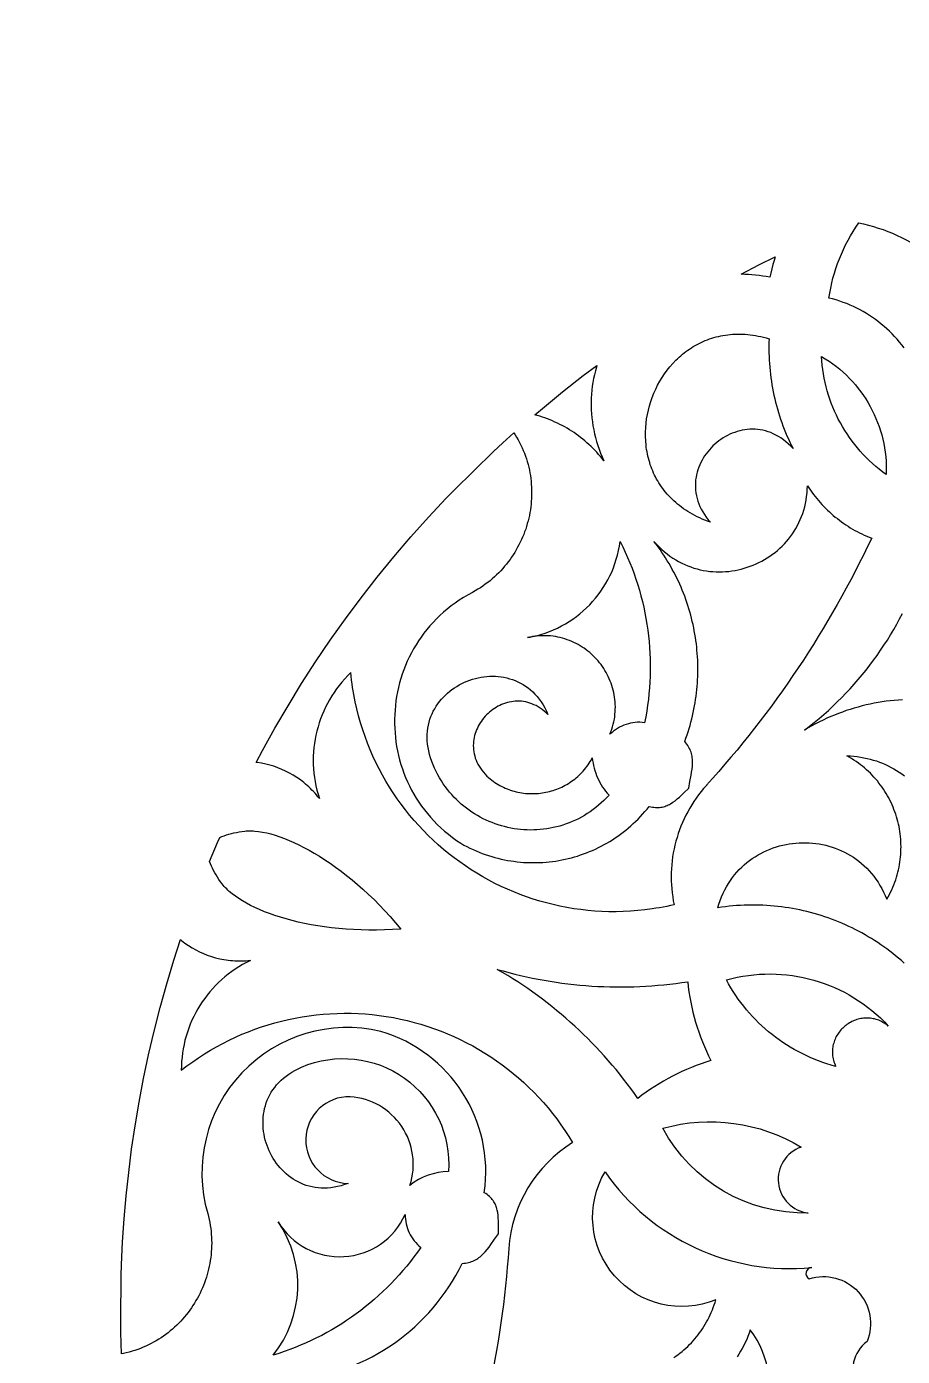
# Model space of a CAD drawing. Extents: x -1903 to -234, y -575 to 545.
# Drawn here: x -1504.9 to -1393.1, y -20.7 to 149.1 of the extents above; entities that cross this region are included whole.
import ezdxf

# ---------------------------------------------------------------- set-up
doc = ezdxf.new("R2010")
doc.units = 0
doc.layers.add('LAYER_1', color=18, linetype='CONTINUOUS')

msp = doc.modelspace()

# ---------------------------------------------------------------- linework, layer by layer
at = {"layer": 'LAYER_1'}
for points in [[(-1342.91, 545.22, 0.414214), (-1902.91, -14.78, 0.414214), (-1342.91, -574.78, 0.414214), (-782.91, -14.78, 0.414214)], [(-1444.09, 28.51), (-1443.34, 28.31), (-1442.6, 28.12), (-1441.85, 27.94), (-1441.11, 27.77), (-1440.35, 27.61), (-1439.6, 27.46), (-1438.85, 27.32), (-1438.09, 27.19), (-1437.33, 27.07), (-1436.58, 26.97), (-1435.82, 26.87), (-1435.05, 26.78), (-1434.29, 26.71), (-1433.53, 26.64), (-1432.76, 26.59), (-1432, 26.55), (-1431.23, 26.51), (-1430.47, 26.49), (-1429.7, 26.48), (-1428.94, 26.47), (-1428.17, 26.48), (-1427.4, 26.5), (-1426.64, 26.53), (-1425.87, 26.57), (-1425.1, 26.62), (-1424.34, 26.68), (-1423.57, 26.75), (-1422.81, 26.83), (-1422.05, 26.92), (-1421.28, 27.03), (-1420.52, 27.14), (-1420.45, 26.48), (-1420.36, 25.83), (-1420.25, 25.18), (-1420.13, 24.53), (-1420, 23.88), (-1419.85, 23.24), (-1419.68, 22.61), (-1419.51, 21.97), (-1419.31, 21.34), (-1419.11, 20.72), (-1418.88, 20.1), (-1418.65, 19.48), (-1418.4, 18.87), (-1418.13, 18.27), (-1417.85, 17.67), (-1417.56, 17.08), (-1418.19, 16.88), (-1418.82, 16.67), (-1419.44, 16.44), (-1420.05, 16.2), (-1420.66, 15.94), (-1421.26, 15.67), (-1421.86, 15.39), (-1422.45, 15.09), (-1423.03, 14.78), (-1423.61, 14.46), (-1424.17, 14.12), (-1424.73, 13.77), (-1425.28, 13.41), (-1425.83, 13.03), (-1426.36, 12.64), (-1426.89, 12.24, 0.11065), (-1444.83, 28.72)], [(-1469.82, 16.23, -0.562024), (-1451.06, 2.9, 0.166667), (-1455.98, 1.14, 0.487168), (-1463.61, 12.46, 1), (-1463.89, 1.39), (-1464.34, 1.23), (-1464.78, 1.09), (-1465.22, 0.98), (-1465.65, 0.9), (-1466.08, 0.84), (-1466.5, 0.8), (-1466.91, 0.79), (-1467.32, 0.8), (-1467.71, 0.83), (-1468.1, 0.88), (-1468.48, 0.95), (-1468.86, 1.04), (-1469.22, 1.14), (-1469.57, 1.27), (-1469.92, 1.41), (-1470.25, 1.57), (-1470.58, 1.75), (-1470.9, 1.94), (-1471.2, 2.15), (-1471.5, 2.37), (-1471.78, 2.6), (-1472.05, 2.85), (-1472.31, 3.11), (-1472.56, 3.38), (-1472.8, 3.66), (-1473.02, 3.95), (-1473.24, 4.25), (-1473.43, 4.57), (-1473.62, 4.88), (-1473.79, 5.21), (-1473.95, 5.54), (-1474.1, 5.88), (-1474.23, 6.23), (-1474.35, 6.58), (-1474.45, 6.93), (-1474.54, 7.29), (-1474.61, 7.66), (-1474.67, 8.02), (-1474.71, 8.39), (-1474.73, 8.75), (-1474.74, 9.12), (-1474.73, 9.49), (-1474.71, 9.86), (-1474.67, 10.22), (-1474.61, 10.58), (-1474.53, 10.95), (-1474.43, 11.3), (-1474.32, 11.66), (-1474.19, 12), (-1474.04, 12.35), (-1473.87, 12.68), (-1473.68, 13.02), (-1473.47, 13.34), (-1473.25, 13.65), (-1473, 13.96), (-1472.73, 14.26), (-1472.44, 14.55), (-1472.13, 14.82), (-1471.8, 15.09), (-1471.45, 15.34), (-1471.08, 15.58), (-1470.68, 15.81), (-1470.26, 16.03)], [(-1423.69, 8.43, -0.207503), (-1406.06, 6.02, 0.794747), (-1405.13, -2.4, -0.281952)], [(-1456.58, -2.87), (-1456.56, -3.18), (-1456.52, -3.48), (-1456.46, -3.78), (-1456.39, -4.07), (-1456.3, -4.36), (-1456.19, -4.64), (-1456.07, -4.92), (-1455.94, -5.19), (-1455.79, -5.45), (-1455.62, -5.7), (-1455.44, -5.94), (-1455.25, -6.17), (-1455.04, -6.39), (-1454.83, -6.59), (-1454.6, -6.79), (-1455.03, -7.4), (-1455.47, -8), (-1455.93, -8.59), (-1456.4, -9.17), (-1456.88, -9.74), (-1457.37, -10.3), (-1457.87, -10.85), (-1458.38, -11.39), (-1458.91, -11.91), (-1459.44, -12.43), (-1459.99, -12.93), (-1460.54, -13.42), (-1461.1, -13.9), (-1461.68, -14.37), (-1462.26, -14.82), (-1462.86, -15.27), (-1463.46, -15.7), (-1464.07, -16.11), (-1464.69, -16.52), (-1465.32, -16.91), (-1465.95, -17.29), (-1466.6, -17.65), (-1467.25, -18.01), (-1467.91, -18.34), (-1468.58, -18.67), (-1469.25, -18.98), (-1469.94, -19.28), (-1470.63, -19.56), (-1471.32, -19.83), (-1472.02, -20.08), (-1472.73, -20.32), (-1473.45, -20.55, 0.329739), (-1472.79, -3.52, 0.606751), (-1456.59, -2.57)]]:
    msp.add_lwpolyline(points, format="xyb", close=True, dxfattribs=at)
for points in [[(-1392.9, 108.08), (-1393.19, 108.45), (-1393.49, 108.81), (-1393.79, 109.17), (-1394.11, 109.51), (-1394.43, 109.85), (-1394.76, 110.18), (-1395.1, 110.5), (-1395.45, 110.81), (-1395.81, 111.1), (-1396.18, 111.39), (-1396.55, 111.67), (-1396.93, 111.94), (-1397.32, 112.2), (-1397.72, 112.45), (-1398.12, 112.69), (-1398.53, 112.91), (-1398.95, 113.13), (-1399.37, 113.33), (-1399.8, 113.53), (-1400.23, 113.71), (-1400.67, 113.88), (-1401.12, 114.03), (-1401.57, 114.18), (-1402.03, 114.31), (-1402.49, 114.43), (-1402.39, 115.07), (-1402.27, 115.71), (-1402.13, 116.35), (-1401.98, 116.98), (-1401.8, 117.6), (-1401.6, 118.22), (-1401.39, 118.84), (-1401.16, 119.45), (-1400.91, 120.05), (-1400.64, 120.64), (-1400.36, 121.23), (-1400.06, 121.81), (-1399.74, 122.38), (-1399.41, 122.94), (-1399.06, 123.48), (-1398.7, 124.02, -0.118726), (-1389.42, 119.74, 0.224974)], [(-1470.47, -23.67, 0.260478), (-1449.33, -8.83), (-1449.11, -8.81), (-1448.9, -8.79), (-1448.69, -8.75), (-1448.49, -8.7), (-1448.3, -8.65), (-1448.12, -8.59), (-1447.95, -8.52), (-1447.78, -8.45), (-1447.62, -8.36), (-1447.46, -8.27), (-1447.31, -8.18), (-1447.17, -8.08), (-1447.03, -7.97), (-1446.89, -7.85), (-1446.63, -7.61), (-1446.37, -7.34), (-1446.13, -7.05), (-1445.89, -6.75), (-1445.65, -6.43), (-1445.17, -5.75), (-1444.66, -5.04), (-1444.66, -4.2), (-1444.67, -3.8), (-1444.68, -3.41), (-1444.7, -3.04), (-1444.73, -2.69), (-1444.77, -2.34), (-1444.84, -2.01), (-1444.88, -1.85), (-1444.93, -1.69), (-1444.98, -1.54), (-1445.04, -1.39), (-1445.11, -1.24), (-1445.19, -1.09), (-1445.27, -0.95), (-1445.37, -0.81), (-1445.47, -0.68), (-1445.58, -0.54), (-1445.71, -0.41), (-1445.84, -0.28), (-1445.98, -0.16), (-1446.14, -0.04), (-1446.31, 0.08), (-1446.49, 0.2, 0.373134), (-1459.71, 20.79, 0.574165), (-1481.8, -2.47), (-1481.7, -2.84), (-1481.61, -3.22), (-1481.54, -3.6), (-1481.47, -3.98), (-1481.42, -4.36), (-1481.37, -4.73), (-1481.34, -5.11), (-1481.31, -5.49), (-1481.3, -5.86), (-1481.29, -6.24), (-1481.3, -6.61), (-1481.31, -6.98), (-1481.34, -7.35), (-1481.37, -7.72), (-1481.41, -8.09), (-1481.47, -8.45), (-1481.53, -8.82), (-1481.6, -9.18), (-1481.68, -9.54), (-1481.77, -9.89), (-1481.86, -10.24), (-1481.97, -10.59), (-1482.08, -10.94), (-1482.21, -11.29), (-1482.34, -11.63), (-1482.48, -11.96), (-1482.63, -12.29), (-1482.78, -12.62), (-1482.94, -12.95), (-1483.12, -13.27), (-1483.3, -13.58), (-1483.48, -13.9), (-1483.68, -14.2), (-1483.88, -14.5), (-1484.09, -14.8), (-1484.31, -15.09), (-1484.53, -15.38), (-1484.76, -15.66), (-1485, -15.93), (-1485.25, -16.2), (-1485.5, -16.46), (-1485.76, -16.71), (-1486.02, -16.96), (-1486.3, -17.21), (-1486.58, -17.44), (-1486.86, -17.67), (-1487.15, -17.89), (-1487.45, -18.1), (-1487.75, -18.31), (-1488.06, -18.51), (-1488.38, -18.7), (-1488.7, -18.88), (-1489.02, -19.06), (-1489.35, -19.23), (-1489.69, -19.38), (-1490.03, -19.53), (-1490.38, -19.67), (-1490.74, -19.8), (-1491.09, -19.93), (-1491.46, -20.04), (-1491.82, -20.14), (-1492.2, -20.24), (-1492.57, -20.32), (-1492.82, -20.37), (-1492.9, -17.66), (-1492.91, -16.15), (-1492.85, -10.34), (-1492.81, -9.01), (-1492.67, -6.09), (-1492.47, -3.15), (-1492.21, -0.2), (-1491.89, 2.77), (-1491.51, 5.76), (-1491.07, 8.75), (-1490.56, 11.76), (-1489.98, 14.77), (-1489.35, 17.79), (-1488.64, 20.82), (-1487.87, 23.84), (-1487.03, 26.87), (-1486.12, 29.89), (-1485.27, 32.51), (-1485.14, 32.4), (-1484.71, 32.07), (-1484.26, 31.76), (-1483.8, 31.48), (-1483.33, 31.21), (-1482.85, 30.96), (-1482.35, 30.74), (-1481.85, 30.54), (-1481.33, 30.36), (-1480.8, 30.2), (-1480.27, 30.07), (-1479.73, 29.96), (-1479.45, 29.92), (-1479.18, 29.88), (-1478.9, 29.85), (-1478.62, 29.83), (-1478.34, 29.81), (-1478.06, 29.79), (-1477.78, 29.79), (-1477.5, 29.79), (-1477.21, 29.8), (-1476.93, 29.81), (-1476.64, 29.83), (-1476.35, 29.86), (-1476.85, 29.61), (-1477.34, 29.34), (-1477.82, 29.06), (-1478.28, 28.76), (-1478.73, 28.45), (-1479.17, 28.12), (-1479.6, 27.78), (-1480.01, 27.42), (-1480.41, 27.05), (-1480.79, 26.67), (-1481.16, 26.27), (-1481.52, 25.86), (-1481.86, 25.44), (-1482.18, 25.01), (-1482.49, 24.57), (-1482.79, 24.12), (-1483.07, 23.66), (-1483.33, 23.19), (-1483.58, 22.71), (-1483.81, 22.22), (-1484.02, 21.72), (-1484.21, 21.22), (-1484.39, 20.7), (-1484.55, 20.18), (-1484.7, 19.66), (-1484.82, 19.13), (-1484.93, 18.59), (-1485.01, 18.04), (-1485.08, 17.5), (-1485.13, 16.95), (-1485.16, 16.39), (-1485.17, 15.83, -0.453995), (-1435.22, 6.6, 0.240725), (-1443.36, -6.92), (-1443.37, -6.94, -0.074077), (-1451.54, -43.99)], [(-1422.29, -20.84), (-1422.03, -20.66), (-1421.76, -20.47), (-1421.51, -20.27), (-1421.25, -20.07), (-1421, -19.86), (-1420.76, -19.64), (-1420.52, -19.42), (-1420.29, -19.19), (-1420.06, -18.96), (-1419.84, -18.72), (-1419.62, -18.47), (-1419.41, -18.22), (-1419.21, -17.96), (-1419.01, -17.7), (-1418.82, -17.43), (-1418.63, -17.16), (-1418.45, -16.88), (-1418.28, -16.59), (-1418.11, -16.3), (-1417.95, -16.01), (-1417.8, -15.71), (-1417.65, -15.4), (-1417.51, -15.09), (-1417.38, -14.77), (-1417.26, -14.45), (-1417.14, -14.13), (-1417.04, -13.8), (-1416.94, -13.46, -0.719328), (-1431.08, 2.85, 0.270929), (-1404.7, -9.36, 0.777705), (-1405.03, -10.78, -0.636132), (-1397.63, -18.81, 0.862472), (-1393.45, -26.67, -0.153049)], [(-1420.71, -36.51, 0.578149), (-1412.53, -17.3), (-1412.67, -17.72), (-1412.83, -18.14), (-1412.99, -18.54), (-1413.17, -18.93), (-1413.36, -19.32), (-1413.56, -19.69), (-1413.78, -20.05), (-1414, -20.41), (-1414.23, -20.75)]]:
    msp.add_lwpolyline(points, format="xyb", dxfattribs=at)
for points in [[(-1409.5, 119.23), (-1409.65, 118.69), (-1409.78, 118.16), (-1409.91, 117.62), (-1410.03, 117.08), (-1410.49, 117.16), (-1410.94, 117.23), (-1411.4, 117.29), (-1411.86, 117.34), (-1412.32, 117.38), (-1412.78, 117.42), (-1413.24, 117.44), (-1413.7, 117.46), (-1413.71, 117.46), (-1411.45, 118.65), (-1409.37, 119.69)], [(-1413.53, 109.82), (-1413.2, 109.8), (-1412.87, 109.78), (-1412.54, 109.74), (-1412.21, 109.7), (-1411.87, 109.64), (-1411.53, 109.58), (-1411.19, 109.51), (-1410.84, 109.43), (-1410.49, 109.34), (-1410.14, 109.24), (-1410.15, 108.78), (-1410.16, 108.33), (-1410.16, 107.87), (-1410.15, 107.42), (-1410.14, 106.96), (-1410.12, 106.51), (-1410.09, 106.06), (-1410.06, 105.6), (-1410.01, 105.15), (-1409.96, 104.7), (-1409.91, 104.25), (-1409.84, 103.8), (-1409.77, 103.36), (-1409.69, 102.91), (-1409.61, 102.47), (-1409.51, 102.02), (-1409.41, 101.58), (-1409.31, 101.14), (-1409.19, 100.7), (-1409.07, 100.27), (-1408.94, 99.83), (-1408.81, 99.4), (-1408.67, 98.97), (-1408.52, 98.54), (-1408.36, 98.12), (-1408.2, 97.69), (-1408.03, 97.27), (-1407.86, 96.85), (-1407.67, 96.44), (-1407.48, 96.02), (-1407.29, 95.61), (-1407.08, 95.2), (-1407.38, 95.52), (-1407.68, 95.81), (-1407.99, 96.08), (-1408.3, 96.33), (-1408.62, 96.56), (-1408.94, 96.76), (-1409.27, 96.94), (-1409.6, 97.1), (-1409.92, 97.24), (-1410.26, 97.36), (-1410.59, 97.46), (-1410.92, 97.54), (-1411.26, 97.61), (-1411.59, 97.65), (-1411.93, 97.68), (-1412.26, 97.68), (-1412.59, 97.67), (-1412.92, 97.65), (-1413.25, 97.61), (-1413.57, 97.55), (-1413.89, 97.48), (-1414.21, 97.39), (-1414.52, 97.28), (-1414.83, 97.17), (-1415.13, 97.03), (-1415.43, 96.89), (-1415.72, 96.73), (-1416, 96.56), (-1416.28, 96.38), (-1416.55, 96.19), (-1416.81, 95.98), (-1417.06, 95.77), (-1417.3, 95.54), (-1417.53, 95.31), (-1417.76, 95.06), (-1417.97, 94.81), (-1418.17, 94.55), (-1418.36, 94.28), (-1418.54, 94), (-1418.7, 93.71), (-1418.85, 93.42), (-1418.99, 93.12), (-1419.11, 92.82), (-1419.22, 92.51), (-1419.32, 92.19), (-1419.4, 91.87), (-1419.46, 91.55), (-1419.51, 91.22), (-1419.54, 90.89), (-1419.55, 90.55), (-1419.54, 90.22), (-1419.52, 89.88), (-1419.48, 89.54), (-1419.42, 89.19), (-1419.33, 88.85), (-1419.23, 88.51), (-1419.11, 88.16), (-1418.96, 87.82), (-1418.8, 87.48), (-1418.61, 87.14), (-1418.4, 86.8), (-1418.17, 86.46), (-1417.91, 86.13), (-1417.63, 85.8), (-1417.98, 85.93), (-1418.32, 86.06), (-1418.66, 86.2), (-1418.99, 86.35), (-1419.3, 86.5), (-1419.62, 86.66), (-1419.92, 86.83), (-1420.21, 86.99), (-1420.5, 87.17), (-1420.78, 87.35), (-1421.05, 87.53), (-1421.31, 87.72), (-1421.57, 87.92), (-1421.82, 88.12), (-1422.06, 88.32), (-1422.29, 88.53), (-1422.51, 88.74), (-1422.73, 88.96), (-1422.94, 89.18), (-1423.14, 89.4), (-1423.34, 89.63), (-1423.52, 89.86), (-1423.7, 90.1), (-1423.87, 90.34), (-1424.04, 90.58), (-1424.2, 90.83), (-1424.35, 91.07), (-1424.49, 91.32), (-1424.63, 91.58), (-1424.76, 91.83), (-1424.88, 92.09), (-1424.99, 92.36), (-1425.1, 92.62), (-1425.2, 92.88), (-1425.3, 93.15), (-1425.38, 93.42), (-1425.46, 93.69), (-1425.54, 93.97), (-1425.61, 94.24), (-1425.67, 94.52), (-1425.72, 94.79), (-1425.77, 95.07), (-1425.81, 95.35), (-1425.84, 95.63), (-1425.89, 96.19), (-1425.92, 96.76), (-1425.92, 97.32), (-1425.89, 97.89), (-1425.84, 98.45), (-1425.77, 99.01), (-1425.67, 99.57), (-1425.55, 100.13), (-1425.41, 100.67), (-1425.24, 101.22), (-1425.05, 101.75), (-1424.84, 102.28), (-1424.61, 102.8), (-1424.36, 103.31), (-1424.09, 103.8), (-1423.79, 104.29), (-1423.48, 104.76), (-1423.15, 105.21), (-1422.79, 105.66), (-1422.42, 106.08), (-1422.03, 106.49), (-1421.83, 106.68), (-1421.62, 106.88), (-1421.41, 107.06), (-1421.19, 107.25), (-1420.97, 107.42), (-1420.75, 107.6), (-1420.52, 107.76), (-1420.29, 107.92), (-1420.05, 108.08), (-1419.81, 108.23), (-1419.56, 108.37), (-1419.31, 108.51), (-1419.06, 108.64), (-1418.8, 108.77), (-1418.54, 108.89), (-1418.28, 109), (-1418.01, 109.11), (-1417.73, 109.21), (-1417.46, 109.3), (-1417.18, 109.38), (-1416.89, 109.46), (-1416.6, 109.53), (-1416.31, 109.6), (-1416.02, 109.65), (-1415.72, 109.7), (-1415.41, 109.74), (-1415.11, 109.78), (-1414.8, 109.8), (-1414.49, 109.82), (-1414.17, 109.83), (-1413.85, 109.83)], [(-1402.96, 106.68), (-1402.48, 106.37), (-1402.01, 106.04), (-1401.55, 105.69), (-1401.11, 105.33), (-1400.69, 104.96), (-1400.27, 104.57), (-1399.87, 104.17), (-1399.49, 103.76), (-1399.12, 103.34), (-1398.77, 102.9), (-1398.43, 102.46), (-1398.1, 102), (-1397.79, 101.54), (-1397.5, 101.06), (-1397.22, 100.57), (-1396.96, 100.08), (-1396.72, 99.58), (-1396.49, 99.06), (-1396.28, 98.55), (-1396.09, 98.02), (-1395.92, 97.49), (-1395.76, 96.95), (-1395.62, 96.4), (-1395.5, 95.85), (-1395.4, 95.3), (-1395.31, 94.74), (-1395.25, 94.17), (-1395.2, 93.6), (-1395.17, 93.03), (-1395.17, 92.45), (-1395.18, 91.88), (-1395.63, 92.21), (-1396.08, 92.56), (-1396.51, 92.92), (-1396.93, 93.29), (-1397.34, 93.67), (-1397.74, 94.06), (-1398.13, 94.46), (-1398.5, 94.87), (-1398.86, 95.29), (-1399.21, 95.72), (-1399.55, 96.16), (-1399.87, 96.61), (-1400.18, 97.07), (-1400.48, 97.53), (-1400.77, 98.01), (-1401.04, 98.49), (-1401.3, 98.98), (-1401.54, 99.47), (-1401.77, 99.97), (-1401.99, 100.48), (-1402.19, 101), (-1402.38, 101.52), (-1402.56, 102.04), (-1402.72, 102.57), (-1402.86, 103.11), (-1402.99, 103.65), (-1403.11, 104.2), (-1403.21, 104.75), (-1403.29, 105.3), (-1403.36, 105.86), (-1403.41, 106.42), (-1403.45, 106.98)], [(-1432.17, 105.6), (-1432.31, 105.12), (-1432.43, 104.64), (-1432.53, 104.15), (-1432.62, 103.66), (-1432.7, 103.16), (-1432.76, 102.66), (-1432.8, 102.16), (-1432.83, 101.66), (-1432.85, 101.16), (-1432.85, 100.65), (-1432.83, 100.15), (-1432.8, 99.64), (-1432.76, 99.13), (-1432.69, 98.63), (-1432.62, 98.12), (-1432.52, 97.62), (-1432.42, 97.11), (-1432.29, 96.61), (-1432.15, 96.11), (-1432, 95.61), (-1431.83, 95.12), (-1431.64, 94.63), (-1431.44, 94.14), (-1431.22, 93.66), (-1431.44, 93.93), (-1431.67, 94.21), (-1431.9, 94.47), (-1432.13, 94.74), (-1432.37, 94.99), (-1432.62, 95.24), (-1432.87, 95.49), (-1433.13, 95.73), (-1433.39, 95.96), (-1433.65, 96.19), (-1433.92, 96.41), (-1434.19, 96.63), (-1434.47, 96.84), (-1434.75, 97.05), (-1435.04, 97.24), (-1435.33, 97.44), (-1435.63, 97.62), (-1435.92, 97.8), (-1436.23, 97.97), (-1436.53, 98.14), (-1436.84, 98.3), (-1437.15, 98.45), (-1437.47, 98.6), (-1437.78, 98.74), (-1438.1, 98.87), (-1438.43, 99), (-1438.76, 99.12), (-1439.08, 99.23), (-1439.42, 99.34), (-1439.75, 99.44), (-1440.05, 99.52), (-1439.08, 100.34), (-1436.49, 102.46), (-1433.85, 104.52), (-1432.11, 105.82)], [(-1442.56, 96.98), (-1442.36, 96.65), (-1442.17, 96.32), (-1441.99, 95.98), (-1441.82, 95.64), (-1441.66, 95.3), (-1441.51, 94.95), (-1441.37, 94.61), (-1441.24, 94.26), (-1441.12, 93.9), (-1441.01, 93.55), (-1440.91, 93.19), (-1440.82, 92.83), (-1440.74, 92.47), (-1440.67, 92.11), (-1440.61, 91.75), (-1440.56, 91.39), (-1440.52, 91.03), (-1440.49, 90.66), (-1440.46, 90.3), (-1440.45, 89.93), (-1440.45, 89.57), (-1440.45, 89.21), (-1440.46, 88.84), (-1440.49, 88.48), (-1440.52, 88.12), (-1440.56, 87.76), (-1440.61, 87.4), (-1440.67, 87.04), (-1440.74, 86.68), (-1440.82, 86.33), (-1440.9, 85.98), (-1441, 85.63), (-1441.1, 85.28), (-1441.21, 84.93), (-1441.34, 84.59), (-1441.46, 84.25), (-1441.6, 83.91), (-1441.75, 83.58), (-1441.9, 83.25), (-1442.07, 82.92), (-1442.24, 82.6), (-1442.42, 82.28), (-1442.6, 81.96), (-1442.8, 81.65), (-1443, 81.35), (-1443.21, 81.05), (-1443.43, 80.75), (-1443.66, 80.46), (-1443.9, 80.18), (-1444.14, 79.9), (-1444.39, 79.62), (-1444.65, 79.35), (-1444.92, 79.09), (-1445.19, 78.84), (-1445.47, 78.59), (-1445.76, 78.34), (-1446.06, 78.11), (-1446.36, 77.88), (-1446.67, 77.66), (-1446.99, 77.44), (-1447.31, 77.24), (-1447.65, 77.04), (-1447.98, 76.85), (-1448.57, 76.53), (-1449.13, 76.2), (-1449.68, 75.85), (-1450.21, 75.49), (-1450.72, 75.11), (-1451.22, 74.72), (-1451.7, 74.31), (-1452.16, 73.89), (-1452.6, 73.46), (-1453.03, 73.02), (-1453.43, 72.57), (-1453.82, 72.1), (-1454.2, 71.63), (-1454.55, 71.14), (-1454.89, 70.65), (-1455.21, 70.15), (-1455.52, 69.63), (-1455.8, 69.11), (-1456.07, 68.59), (-1456.32, 68.05), (-1456.55, 67.51), (-1456.77, 66.96), (-1456.96, 66.41), (-1457.14, 65.85), (-1457.3, 65.29), (-1457.45, 64.72), (-1457.57, 64.15), (-1457.68, 63.57), (-1457.77, 63), (-1457.84, 62.42), (-1457.89, 61.83), (-1457.93, 61.25), (-1457.95, 60.67), (-1457.95, 60.08), (-1457.93, 59.5), (-1457.89, 58.92), (-1457.84, 58.34), (-1457.77, 57.76), (-1457.68, 57.18), (-1457.57, 56.6), (-1457.44, 56.03), (-1457.3, 55.46), (-1457.14, 54.89), (-1456.95, 54.33), (-1456.75, 53.78), (-1456.54, 53.23), (-1456.3, 52.68), (-1456.05, 52.15), (-1455.77, 51.61), (-1455.48, 51.09), (-1455.17, 50.57), (-1454.85, 50.07), (-1454.5, 49.57), (-1454.13, 49.08), (-1453.75, 48.6), (-1453.35, 48.13), (-1452.93, 47.67), (-1452.49, 47.23), (-1452.03, 46.79), (-1451.56, 46.37), (-1451.06, 45.96), (-1450.55, 45.56), (-1450.02, 45.18), (-1449.47, 44.81), (-1449.09, 44.59), (-1448.71, 44.39), (-1448.32, 44.2), (-1447.93, 44.02), (-1447.54, 43.84), (-1447.15, 43.68), (-1446.75, 43.53), (-1446.36, 43.38), (-1445.96, 43.25), (-1445.55, 43.12), (-1445.15, 43.01), (-1444.75, 42.9), (-1444.34, 42.8), (-1443.93, 42.71), (-1443.53, 42.63), (-1443.12, 42.57), (-1442.71, 42.51), (-1442.3, 42.45), (-1441.89, 42.41), (-1441.47, 42.38), (-1441.06, 42.36), (-1440.65, 42.34), (-1440.24, 42.34), (-1439.83, 42.34), (-1439.42, 42.35), (-1439.01, 42.37), (-1438.6, 42.4), (-1438.2, 42.44), (-1437.79, 42.49), (-1437.38, 42.55), (-1436.98, 42.61), (-1436.58, 42.69), (-1436.18, 42.77), (-1435.78, 42.86), (-1435.38, 42.96), (-1434.99, 43.07), (-1434.59, 43.19), (-1434.21, 43.32), (-1433.82, 43.45), (-1433.43, 43.6), (-1433.05, 43.75), (-1432.67, 43.91), (-1432.3, 44.08), (-1431.93, 44.26), (-1431.56, 44.44), (-1431.2, 44.64), (-1430.84, 44.84), (-1430.48, 45.05), (-1430.13, 45.27), (-1429.78, 45.5), (-1429.44, 45.73), (-1429.1, 45.97), (-1428.76, 46.23), (-1428.43, 46.49), (-1428.11, 46.75), (-1427.79, 47.03), (-1427.48, 47.32), (-1427.17, 47.61), (-1426.87, 47.91), (-1426.57, 48.22), (-1426.28, 48.53), (-1426, 48.86), (-1425.72, 49.19), (-1425.45, 49.53), (-1425.24, 49.48), (-1425.04, 49.44), (-1424.84, 49.41), (-1424.65, 49.39), (-1424.46, 49.38), (-1424.28, 49.39), (-1424.11, 49.4), (-1423.94, 49.42), (-1423.77, 49.44), (-1423.61, 49.48), (-1423.45, 49.53), (-1423.3, 49.58), (-1423.15, 49.64), (-1423, 49.71), (-1422.85, 49.78), (-1422.71, 49.86), (-1422.42, 50.05), (-1422.14, 50.25), (-1421.86, 50.48), (-1421.58, 50.72), (-1421.01, 51.25), (-1420.4, 51.83), (-1420.24, 52.7), (-1420.08, 53.51), (-1420.02, 53.91), (-1419.96, 54.29), (-1419.93, 54.66), (-1419.91, 55.03), (-1419.91, 55.39), (-1419.92, 55.57), (-1419.94, 55.74), (-1419.97, 55.92), (-1420.01, 56.1), (-1420.05, 56.27), (-1420.1, 56.44), (-1420.16, 56.62), (-1420.23, 56.79), (-1420.32, 56.96), (-1420.41, 57.14), (-1420.51, 57.31), (-1420.63, 57.48), (-1420.76, 57.66), (-1420.9, 57.83), (-1420.75, 58.24), (-1420.61, 58.64), (-1420.48, 59.05), (-1420.35, 59.46), (-1420.23, 59.87), (-1420.12, 60.28), (-1420.01, 60.69), (-1419.91, 61.1), (-1419.82, 61.52), (-1419.73, 61.93), (-1419.65, 62.35), (-1419.58, 62.76), (-1419.52, 63.18), (-1419.46, 63.6), (-1419.41, 64.01), (-1419.36, 64.43), (-1419.32, 64.85), (-1419.29, 65.27), (-1419.27, 65.69), (-1419.25, 66.11), (-1419.23, 66.53), (-1419.23, 66.94), (-1419.23, 67.36), (-1419.24, 67.78), (-1419.25, 68.2), (-1419.27, 68.61), (-1419.3, 69.03), (-1419.34, 69.45), (-1419.38, 69.86), (-1419.42, 70.28), (-1419.48, 70.69), (-1419.54, 71.1), (-1419.61, 71.51), (-1419.68, 71.93), (-1419.76, 72.34), (-1419.84, 72.74), (-1419.94, 73.15), (-1420.04, 73.56), (-1420.14, 73.96), (-1420.25, 74.36), (-1420.37, 74.76), (-1420.5, 75.16), (-1420.63, 75.56), (-1420.77, 75.96), (-1420.91, 76.35), (-1421.06, 76.74), (-1421.22, 77.13), (-1421.38, 77.52), (-1421.55, 77.9), (-1421.72, 78.29), (-1421.9, 78.67), (-1422.09, 79.04), (-1422.29, 79.42), (-1422.49, 79.79), (-1422.69, 80.16), (-1422.91, 80.53), (-1423.13, 80.89), (-1423.35, 81.25), (-1423.58, 81.61), (-1423.82, 81.96), (-1424.06, 82.32), (-1424.31, 82.66), (-1424.57, 83.01), (-1424.83, 83.35), (-1424.51, 82.99), (-1424.18, 82.65), (-1423.84, 82.33), (-1423.5, 82.03), (-1423.15, 81.75), (-1422.79, 81.48), (-1422.42, 81.23), (-1422.05, 81), (-1421.68, 80.78), (-1421.29, 80.58), (-1420.91, 80.4), (-1420.52, 80.24), (-1420.13, 80.09), (-1419.73, 79.96), (-1419.33, 79.84), (-1418.93, 79.74), (-1418.53, 79.66), (-1418.12, 79.59), (-1417.72, 79.53), (-1417.31, 79.5), (-1416.9, 79.48), (-1416.5, 79.47), (-1416.09, 79.48), (-1415.69, 79.5), (-1415.28, 79.53), (-1414.88, 79.59), (-1414.48, 79.65), (-1414.09, 79.73), (-1413.69, 79.82), (-1413.3, 79.93), (-1412.92, 80.05), (-1412.54, 80.18), (-1412.16, 80.33), (-1411.79, 80.49), (-1411.43, 80.66), (-1411.07, 80.85), (-1410.71, 81.04), (-1410.37, 81.25), (-1410.03, 81.47), (-1409.7, 81.71), (-1409.38, 81.95), (-1409.07, 82.21), (-1408.76, 82.48), (-1408.47, 82.76), (-1408.18, 83.05), (-1407.91, 83.35), (-1407.65, 83.66), (-1407.4, 83.99), (-1407.16, 84.32), (-1406.93, 84.67), (-1406.71, 85.02), (-1406.51, 85.38), (-1406.32, 85.76), (-1406.15, 86.14), (-1405.98, 86.53), (-1405.84, 86.94), (-1405.71, 87.35), (-1405.59, 87.77), (-1405.49, 88.2), (-1405.41, 88.64), (-1405.34, 89.08), (-1405.29, 89.54), (-1405.26, 90), (-1405.25, 90.47), (-1405.06, 90.19), (-1404.87, 89.91), (-1404.67, 89.63), (-1404.47, 89.36), (-1404.27, 89.1), (-1404.06, 88.83), (-1403.84, 88.58), (-1403.62, 88.32), (-1403.39, 88.07), (-1403.16, 87.83), (-1402.93, 87.59), (-1402.69, 87.36), (-1402.44, 87.13), (-1402.19, 86.9), (-1401.94, 86.68), (-1401.68, 86.47), (-1401.42, 86.26), (-1401.15, 86.06), (-1400.88, 85.86), (-1400.61, 85.66), (-1400.33, 85.47), (-1400.05, 85.29), (-1399.77, 85.11), (-1399.48, 84.94), (-1399.19, 84.77), (-1398.89, 84.61), (-1398.59, 84.46), (-1398.29, 84.31), (-1397.98, 84.16), (-1397.67, 84.03), (-1397.36, 83.89), (-1397.04, 83.77), (-1397.56, 82.69), (-1398.08, 81.62), (-1398.62, 80.56), (-1399.16, 79.5), (-1399.71, 78.44), (-1400.28, 77.39), (-1400.85, 76.35), (-1401.43, 75.31), (-1402.02, 74.28), (-1402.62, 73.25), (-1403.23, 72.23), (-1403.85, 71.21), (-1404.48, 70.2), (-1405.12, 69.2), (-1405.76, 68.2), (-1406.42, 67.21), (-1407.09, 66.23), (-1407.76, 65.25), (-1408.44, 64.27), (-1409.14, 63.31), (-1409.84, 62.34), (-1410.55, 61.39), (-1411.27, 60.44), (-1412, 59.5), (-1412.73, 58.57), (-1413.48, 57.64), (-1414.23, 56.72), (-1415, 55.8), (-1415.77, 54.9), (-1416.55, 54), (-1417.34, 53.1), (-1418.13, 52.22), (-1418.14, 52.2), (-1418.49, 51.81), (-1418.82, 51.41), (-1419.13, 51), (-1419.44, 50.59), (-1419.73, 50.16), (-1420.01, 49.73), (-1420.27, 49.29), (-1420.52, 48.85), (-1420.76, 48.4), (-1420.99, 47.94), (-1421.2, 47.47), (-1421.39, 47), (-1421.57, 46.53), (-1421.74, 46.05), (-1421.89, 45.57), (-1422.03, 45.08), (-1422.16, 44.59), (-1422.27, 44.09), (-1422.37, 43.59), (-1422.45, 43.09), (-1422.52, 42.59), (-1422.57, 42.08), (-1422.61, 41.57), (-1422.63, 41.06), (-1422.63, 40.55), (-1422.63, 40.04), (-1422.6, 39.53), (-1422.57, 39.02), (-1422.51, 38.5), (-1422.44, 37.99), (-1422.36, 37.48), (-1422.26, 36.97), (-1422.72, 36.86), (-1423.19, 36.76), (-1423.66, 36.67), (-1424.12, 36.59), (-1424.59, 36.51), (-1425.05, 36.44), (-1425.98, 36.31), (-1426.91, 36.22), (-1427.83, 36.14), (-1428.75, 36.1), (-1429.67, 36.08), (-1430.58, 36.08), (-1431.49, 36.11), (-1432.39, 36.16), (-1433.29, 36.24), (-1434.18, 36.34), (-1435.07, 36.46), (-1435.95, 36.61), (-1436.83, 36.78), (-1437.7, 36.98), (-1438.56, 37.19), (-1439.41, 37.43), (-1440.26, 37.69), (-1441.09, 37.97), (-1441.92, 38.28), (-1442.74, 38.6), (-1443.55, 38.95), (-1444.35, 39.31), (-1445.14, 39.7), (-1445.91, 40.11), (-1446.68, 40.53), (-1447.43, 40.98), (-1448.18, 41.44), (-1448.91, 41.92), (-1449.63, 42.43), (-1450.33, 42.95), (-1451.02, 43.48), (-1451.7, 44.04), (-1452.36, 44.61), (-1453.01, 45.2), (-1453.64, 45.81), (-1454.26, 46.43), (-1454.86, 47.07), (-1455.45, 47.73), (-1456.02, 48.4), (-1456.57, 49.09), (-1457.1, 49.79), (-1457.62, 50.51), (-1458.12, 51.24), (-1458.6, 51.99), (-1459.06, 52.75), (-1459.5, 53.52), (-1459.92, 54.31), (-1460.32, 55.11), (-1460.7, 55.93), (-1461.06, 56.75), (-1461.4, 57.59), (-1461.72, 58.45), (-1462.01, 59.31), (-1462.29, 60.18), (-1462.54, 61.07), (-1462.76, 61.97), (-1462.96, 62.88), (-1463.06, 63.33), (-1463.14, 63.79), (-1463.22, 64.26), (-1463.3, 64.72), (-1463.36, 65.19), (-1463.43, 65.66), (-1463.48, 66.13), (-1463.53, 66.61), (-1463.93, 66.22), (-1464.31, 65.81), (-1464.67, 65.39), (-1465.02, 64.96), (-1465.35, 64.53), (-1465.67, 64.08), (-1465.97, 63.62), (-1466.25, 63.15), (-1466.51, 62.68), (-1466.76, 62.19), (-1466.99, 61.7), (-1467.2, 61.2), (-1467.39, 60.7), (-1467.57, 60.19), (-1467.72, 59.67), (-1467.86, 59.15), (-1467.99, 58.63), (-1468.09, 58.1), (-1468.18, 57.56), (-1468.24, 57.03), (-1468.29, 56.49), (-1468.32, 55.95), (-1468.33, 55.41), (-1468.32, 54.86), (-1468.29, 54.32), (-1468.25, 53.77), (-1468.18, 53.23), (-1468.09, 52.69), (-1467.99, 52.15), (-1467.86, 51.61), (-1467.72, 51.07), (-1467.55, 50.53), (-1467.73, 50.76), (-1467.91, 50.98), (-1468.1, 51.2), (-1468.29, 51.41), (-1468.49, 51.61), (-1468.69, 51.81), (-1468.89, 52.01), (-1469.1, 52.2), (-1469.31, 52.38), (-1469.53, 52.56), (-1469.74, 52.73), (-1469.96, 52.9), (-1470.42, 53.21), (-1470.88, 53.51), (-1471.36, 53.78), (-1471.85, 54.03), (-1472.34, 54.25), (-1472.85, 54.46), (-1473.36, 54.64), (-1473.88, 54.79), (-1474.4, 54.92), (-1474.94, 55.03), (-1475.47, 55.12), (-1475.62, 55.13), (-1474.82, 56.65), (-1473.22, 59.53), (-1471.55, 62.38), (-1469.82, 65.2), (-1468.02, 67.99), (-1466.15, 70.75), (-1464.22, 73.47), (-1462.22, 76.15), (-1460.16, 78.79), (-1458.05, 81.38), (-1455.87, 83.93), (-1453.63, 86.43), (-1451.34, 88.88), (-1450.35, 89.89), (-1445.31, 94.83), (-1444.14, 95.93), (-1442.71, 97.2)], [(-1428.82, 82.67), (-1428.5, 81.99), (-1428.19, 81.31), (-1427.91, 80.62), (-1427.63, 79.93), (-1427.37, 79.23), (-1427.13, 78.53), (-1426.9, 77.82), (-1426.69, 77.11), (-1426.49, 76.4), (-1426.31, 75.68), (-1426.14, 74.96), (-1425.99, 74.23), (-1425.85, 73.5), (-1425.73, 72.77), (-1425.62, 72.04), (-1425.53, 71.31), (-1425.46, 70.57), (-1425.39, 69.83), (-1425.35, 69.1), (-1425.32, 68.36), (-1425.31, 67.61), (-1425.31, 66.87), (-1425.32, 66.13), (-1425.36, 65.39), (-1425.4, 64.65), (-1425.47, 63.91), (-1425.55, 63.17), (-1425.64, 62.43), (-1425.75, 61.69), (-1425.88, 60.95), (-1426.02, 60.21), (-1426.32, 60.25), (-1426.62, 60.26), (-1426.92, 60.26), (-1427.22, 60.24), (-1427.52, 60.2), (-1427.81, 60.14), (-1428.1, 60.07), (-1428.39, 59.98), (-1428.68, 59.88), (-1428.95, 59.76), (-1429.22, 59.62), (-1429.49, 59.47), (-1429.74, 59.31), (-1429.99, 59.13), (-1430.22, 58.93), (-1430.45, 58.73), (-1430.32, 59.05), (-1430.21, 59.37), (-1430.12, 59.69), (-1430.03, 60.01), (-1429.96, 60.34), (-1429.89, 60.66), (-1429.84, 60.98), (-1429.81, 61.29), (-1429.78, 61.61), (-1429.77, 61.93), (-1429.76, 62.24), (-1429.77, 62.56), (-1429.79, 62.87), (-1429.82, 63.17), (-1429.86, 63.48), (-1429.91, 63.78), (-1429.97, 64.08), (-1430.04, 64.38), (-1430.12, 64.67), (-1430.21, 64.96), (-1430.31, 65.25), (-1430.41, 65.53), (-1430.53, 65.81), (-1430.66, 66.09), (-1430.79, 66.36), (-1430.94, 66.62), (-1431.09, 66.88), (-1431.25, 67.13), (-1431.42, 67.38), (-1431.59, 67.63), (-1431.78, 67.86), (-1431.97, 68.1), (-1432.17, 68.32), (-1432.37, 68.54), (-1432.58, 68.75), (-1432.8, 68.96), (-1433.03, 69.16), (-1433.26, 69.35), (-1433.5, 69.53), (-1433.75, 69.71), (-1434, 69.87), (-1434.25, 70.03), (-1434.52, 70.19), (-1434.78, 70.33), (-1435.06, 70.46), (-1435.33, 70.59), (-1435.62, 70.7), (-1435.9, 70.81), (-1436.19, 70.91), (-1436.49, 71), (-1436.79, 71.07), (-1437.09, 71.14), (-1437.4, 71.2), (-1437.71, 71.24), (-1438.03, 71.28), (-1438.35, 71.3), (-1438.67, 71.32), (-1438.99, 71.32), (-1439.32, 71.31), (-1439.65, 71.29), (-1439.98, 71.25), (-1440.31, 71.21), (-1440.33, 71.2), (-1439.84, 71.32), (-1439.28, 71.47), (-1438.73, 71.65), (-1438.18, 71.84), (-1437.65, 72.06), (-1437.14, 72.3), (-1436.63, 72.56), (-1436.13, 72.83), (-1435.65, 73.13), (-1435.18, 73.44), (-1434.72, 73.77), (-1434.28, 74.12), (-1433.85, 74.48), (-1433.44, 74.86), (-1433.04, 75.26), (-1432.66, 75.67), (-1432.29, 76.1), (-1431.95, 76.54), (-1431.61, 76.99), (-1431.3, 77.46), (-1431, 77.94), (-1430.73, 78.43), (-1430.47, 78.94), (-1430.23, 79.45), (-1430.01, 79.98), (-1429.81, 80.52), (-1429.64, 81.07), (-1429.48, 81.62), (-1429.35, 82.19), (-1429.24, 82.76), (-1429.15, 83.34)], [(-1440.41, 71.19), (-1440.98, 71.08), (-1440.65, 71.15), (-1440.33, 71.2)], [(-1445.07, 66.13), (-1444.7, 66.11), (-1444.34, 66.07), (-1443.98, 66.01), (-1443.61, 65.93), (-1443.26, 65.83), (-1442.91, 65.72), (-1442.56, 65.59), (-1442.21, 65.44), (-1441.88, 65.27), (-1441.55, 65.08), (-1441.23, 64.88), (-1440.91, 64.65), (-1440.61, 64.4), (-1440.31, 64.14), (-1440.02, 63.85), (-1439.75, 63.54), (-1439.48, 63.22), (-1439.23, 62.87), (-1438.99, 62.5), (-1438.77, 62.11), (-1438.55, 61.69), (-1438.36, 61.26), (-1438.6, 61.49), (-1438.86, 61.7), (-1439.11, 61.9), (-1439.37, 62.08), (-1439.63, 62.24), (-1439.89, 62.39), (-1440.15, 62.51), (-1440.41, 62.62), (-1440.68, 62.72), (-1440.94, 62.79), (-1441.21, 62.86), (-1441.48, 62.9), (-1441.74, 62.94), (-1442, 62.95), (-1442.27, 62.96), (-1442.53, 62.95), (-1442.79, 62.93), (-1443.04, 62.89), (-1443.3, 62.84), (-1443.55, 62.78), (-1443.8, 62.71), (-1444.04, 62.62), (-1444.28, 62.53), (-1444.52, 62.42), (-1444.75, 62.3), (-1444.97, 62.17), (-1445.19, 62.04), (-1445.4, 61.89), (-1445.61, 61.74), (-1445.81, 61.57), (-1446.01, 61.4), (-1446.19, 61.22), (-1446.37, 61.03), (-1446.54, 60.83), (-1446.71, 60.63), (-1446.86, 60.42), (-1447, 60.21), (-1447.14, 59.99), (-1447.26, 59.76), (-1447.38, 59.53), (-1447.48, 59.29), (-1447.58, 59.05), (-1447.66, 58.81), (-1447.73, 58.56), (-1447.79, 58.31), (-1447.84, 58.06), (-1447.87, 57.8), (-1447.89, 57.54), (-1447.9, 57.28), (-1447.89, 57.02), (-1447.87, 56.75), (-1447.83, 56.49), (-1447.79, 56.22), (-1447.72, 55.96), (-1447.64, 55.69), (-1447.54, 55.43), (-1447.43, 55.17), (-1447.3, 54.91), (-1447.15, 54.65), (-1446.99, 54.39), (-1446.81, 54.13), (-1446.61, 53.88), (-1446.39, 53.63), (-1446.16, 53.39), (-1445.96, 53.21), (-1445.76, 53.05), (-1445.55, 52.89), (-1445.34, 52.74), (-1445.13, 52.59), (-1444.92, 52.45), (-1444.71, 52.32), (-1444.49, 52.2), (-1444.27, 52.08), (-1444.04, 51.97), (-1443.82, 51.87), (-1443.59, 51.78), (-1443.36, 51.69), (-1443.13, 51.6), (-1442.9, 51.53), (-1442.66, 51.46), (-1442.43, 51.4), (-1442.19, 51.35), (-1441.96, 51.3), (-1441.72, 51.26), (-1441.48, 51.22), (-1441.24, 51.19), (-1441, 51.17), (-1440.76, 51.16), (-1440.52, 51.15), (-1440.28, 51.15), (-1440.04, 51.15), (-1439.81, 51.17), (-1439.57, 51.18), (-1439.33, 51.21), (-1439.09, 51.24), (-1438.86, 51.28), (-1438.62, 51.32), (-1438.39, 51.37), (-1438.16, 51.43), (-1437.93, 51.49), (-1437.7, 51.56), (-1437.47, 51.64), (-1437.25, 51.72), (-1437.02, 51.81), (-1436.8, 51.9), (-1436.58, 52), (-1436.37, 52.11), (-1436.16, 52.22), (-1435.95, 52.34), (-1435.74, 52.46), (-1435.54, 52.6), (-1435.34, 52.73), (-1435.14, 52.88), (-1434.94, 53.02), (-1434.76, 53.18), (-1434.57, 53.34), (-1434.39, 53.51), (-1434.21, 53.68), (-1434.04, 53.86), (-1433.87, 54.04), (-1433.7, 54.23), (-1433.54, 54.43), (-1433.39, 54.63), (-1433.24, 54.84), (-1433.1, 55.05), (-1432.96, 55.27), (-1432.82, 55.49), (-1432.7, 55.72), (-1432.66, 55.39), (-1432.61, 55.06), (-1432.55, 54.73), (-1432.47, 54.41), (-1432.38, 54.09), (-1432.27, 53.78), (-1432.16, 53.47), (-1432.03, 53.16), (-1431.89, 52.86), (-1431.74, 52.57), (-1431.57, 52.28), (-1431.39, 52), (-1431.2, 51.73), (-1431, 51.46), (-1430.79, 51.21), (-1430.57, 50.96), (-1430.89, 50.61), (-1431.22, 50.28), (-1431.56, 49.97), (-1431.9, 49.67), (-1432.25, 49.38), (-1432.61, 49.11), (-1432.97, 48.85), (-1433.34, 48.6), (-1433.71, 48.37), (-1434.09, 48.16), (-1434.48, 47.95), (-1434.87, 47.76), (-1435.26, 47.59), (-1435.66, 47.42), (-1436.06, 47.28), (-1436.46, 47.14), (-1436.87, 47.02), (-1437.28, 46.91), (-1437.69, 46.82), (-1438.1, 46.73), (-1438.52, 46.66), (-1438.93, 46.61), (-1439.35, 46.57), (-1439.77, 46.54), (-1440.18, 46.52), (-1440.6, 46.51), (-1441.02, 46.52), (-1441.44, 46.54), (-1441.85, 46.58), (-1442.26, 46.63), (-1442.68, 46.68), (-1443.09, 46.76), (-1443.5, 46.84), (-1443.9, 46.94), (-1444.3, 47.05), (-1444.7, 47.17), (-1445.1, 47.3), (-1445.49, 47.45), (-1445.88, 47.6), (-1446.26, 47.77), (-1446.63, 47.95), (-1447.01, 48.15), (-1447.37, 48.35), (-1447.73, 48.57), (-1448.09, 48.8), (-1448.44, 49.03), (-1448.78, 49.29), (-1449.11, 49.55), (-1449.43, 49.82), (-1449.75, 50.11), (-1450.06, 50.41), (-1450.36, 50.71), (-1450.65, 51.03), (-1450.94, 51.36), (-1451.21, 51.7), (-1451.47, 52.06), (-1451.73, 52.42), (-1451.97, 52.79), (-1452.2, 53.18), (-1452.42, 53.57), (-1452.63, 53.98), (-1452.83, 54.4), (-1453.01, 54.82), (-1453.19, 55.26), (-1453.35, 55.72), (-1453.48, 56.17), (-1453.59, 56.61), (-1453.67, 57.05), (-1453.73, 57.48), (-1453.77, 57.9), (-1453.79, 58.32), (-1453.78, 58.72), (-1453.75, 59.12), (-1453.7, 59.52), (-1453.63, 59.9), (-1453.54, 60.27), (-1453.43, 60.64), (-1453.31, 60.99), (-1453.16, 61.34), (-1453, 61.67), (-1452.82, 62), (-1452.63, 62.32), (-1452.43, 62.62), (-1452.2, 62.92), (-1451.97, 63.2), (-1451.72, 63.47), (-1451.46, 63.73), (-1451.19, 63.98), (-1450.91, 64.22), (-1450.62, 64.44), (-1450.31, 64.65), (-1450, 64.85), (-1449.68, 65.04), (-1449.36, 65.21), (-1449.02, 65.37), (-1448.68, 65.51), (-1448.33, 65.64), (-1447.98, 65.76), (-1447.63, 65.86), (-1447.27, 65.94), (-1446.91, 66.01), (-1446.54, 66.07), (-1446.17, 66.11), (-1445.81, 66.13), (-1445.44, 66.14)], [(-1476.23, 46.4), (-1476.01, 46.39), (-1475.78, 46.38), (-1475.3, 46.33), (-1474.79, 46.25), (-1474.27, 46.14), (-1473.73, 46), (-1473.18, 45.84), (-1472.6, 45.65), (-1472.01, 45.43), (-1471.41, 45.19), (-1470.79, 44.92), (-1470.16, 44.62), (-1469.52, 44.29), (-1468.86, 43.94), (-1468.2, 43.56), (-1467.53, 43.15), (-1466.85, 42.72), (-1466.16, 42.26), (-1465.47, 41.77), (-1464.78, 41.26), (-1464.08, 40.72), (-1463.38, 40.15), (-1462.68, 39.56), (-1461.98, 38.94), (-1461.27, 38.29), (-1460.57, 37.62), (-1459.88, 36.92), (-1459.19, 36.2), (-1458.5, 35.45), (-1457.82, 34.67), (-1457.14, 33.87), (-1458.19, 33.8), (-1459.22, 33.76), (-1460.24, 33.73), (-1461.24, 33.73), (-1462.22, 33.75), (-1463.19, 33.79), (-1464.14, 33.85), (-1465.08, 33.93), (-1465.99, 34.02), (-1466.88, 34.14), (-1467.75, 34.27), (-1468.61, 34.41), (-1469.43, 34.58), (-1470.24, 34.75), (-1471.02, 34.94), (-1471.78, 35.15), (-1472.51, 35.36), (-1473.22, 35.59), (-1473.9, 35.83), (-1474.55, 36.08), (-1475.17, 36.34), (-1475.77, 36.6), (-1476.33, 36.88), (-1476.86, 37.16), (-1477.37, 37.45), (-1477.84, 37.75), (-1478.27, 38.05), (-1478.68, 38.36), (-1479.05, 38.67), (-1479.22, 38.82), (-1479.38, 38.98), (-1479.53, 39.14), (-1479.68, 39.3), (-1479.81, 39.46), (-1479.94, 39.62), (-1480.16, 39.91), (-1480.36, 40.2), (-1480.56, 40.48), (-1480.73, 40.77), (-1480.9, 41.05), (-1481.06, 41.33), (-1481.2, 41.62), (-1481.33, 41.9), (-1481.45, 42.2), (-1481.56, 42.49), (-1480.54, 44.91), (-1480.25, 45.54), (-1479.98, 45.67), (-1479.68, 45.78), (-1479.39, 45.89), (-1479.09, 45.98), (-1478.78, 46.07), (-1478.46, 46.14), (-1478.13, 46.21), (-1477.79, 46.27), (-1477.44, 46.32), (-1477.08, 46.37), (-1476.88, 46.39), (-1476.67, 46.4), (-1476.45, 46.4)], [(-1409.25, 28.11), (-1408.55, 28.07), (-1407.85, 28.01), (-1407.16, 27.92), (-1406.47, 27.81), (-1405.78, 27.68), (-1405.1, 27.52), (-1404.42, 27.34), (-1403.76, 27.14), (-1403.09, 26.91), (-1402.44, 26.67), (-1401.79, 26.4), (-1401.16, 26.1), (-1400.53, 25.79), (-1399.91, 25.45), (-1399.31, 25.1), (-1398.71, 24.72), (-1398.13, 24.32), (-1397.56, 23.9), (-1397, 23.46), (-1396.46, 22.99), (-1395.93, 22.51), (-1395.41, 22.01), (-1394.92, 21.48), (-1395.08, 21.62), (-1395.25, 21.74), (-1395.43, 21.85), (-1395.6, 21.95), (-1395.77, 22.05), (-1395.95, 22.13), (-1396.13, 22.21), (-1396.3, 22.27), (-1396.48, 22.33), (-1396.66, 22.38), (-1396.84, 22.42), (-1397.02, 22.45), (-1397.2, 22.48), (-1397.38, 22.49), (-1397.56, 22.5), (-1397.74, 22.5), (-1397.91, 22.49), (-1398.09, 22.48), (-1398.26, 22.46), (-1398.44, 22.43), (-1398.61, 22.39), (-1398.78, 22.35), (-1398.94, 22.3), (-1399.11, 22.24), (-1399.27, 22.18), (-1399.43, 22.11), (-1399.59, 22.04), (-1399.74, 21.95), (-1399.89, 21.87), (-1400.04, 21.78), (-1400.19, 21.68), (-1400.33, 21.57), (-1400.46, 21.47), (-1400.59, 21.35), (-1400.72, 21.23), (-1400.84, 21.11), (-1400.96, 20.98), (-1401.08, 20.85), (-1401.18, 20.71), (-1401.29, 20.57), (-1401.38, 20.43), (-1401.48, 20.28), (-1401.56, 20.13), (-1401.64, 19.97), (-1401.71, 19.81), (-1401.78, 19.65), (-1401.84, 19.48), (-1401.89, 19.31), (-1401.94, 19.14), (-1401.98, 18.97), (-1402.01, 18.79), (-1402.03, 18.61), (-1402.04, 18.43), (-1402.05, 18.24), (-1402.05, 18.06), (-1402.04, 17.87), (-1402.02, 17.68), (-1402, 17.49), (-1401.96, 17.3), (-1401.91, 17.11), (-1401.86, 16.91), (-1401.79, 16.72), (-1401.72, 16.52), (-1401.64, 16.33), (-1402.19, 16.48), (-1402.75, 16.65), (-1403.29, 16.84), (-1403.83, 17.04), (-1404.37, 17.25), (-1404.89, 17.47), (-1405.42, 17.71), (-1405.93, 17.96), (-1406.44, 18.22), (-1406.93, 18.5), (-1407.43, 18.78), (-1407.91, 19.08), (-1408.39, 19.4), (-1408.85, 19.72), (-1409.31, 20.06), (-1409.76, 20.4), (-1410.2, 20.76), (-1410.63, 21.13), (-1411.06, 21.51), (-1411.47, 21.9), (-1411.87, 22.3), (-1412.27, 22.72), (-1412.65, 23.14), (-1413.02, 23.57), (-1413.38, 24.01), (-1413.73, 24.47), (-1414.07, 24.93), (-1414.4, 25.4), (-1414.72, 25.88), (-1415.02, 26.37), (-1415.31, 26.87), (-1415.59, 27.37), (-1414.89, 27.56), (-1414.19, 27.71), (-1413.49, 27.84), (-1412.78, 27.95), (-1412.07, 28.03), (-1411.37, 28.09), (-1410.66, 28.12), (-1409.95, 28.13)]]:
    msp.add_lwpolyline(points, close=True, dxfattribs=at)
for points in [[(-1393.11, 63.14), (-1393.63, 63.1), (-1394.15, 63.06), (-1394.66, 63), (-1395.18, 62.94), (-1395.7, 62.87), (-1396.21, 62.78), (-1396.72, 62.69), (-1397.24, 62.58), (-1397.75, 62.47), (-1398.26, 62.35), (-1398.76, 62.21), (-1399.27, 62.07), (-1399.77, 61.91), (-1400.28, 61.75), (-1400.78, 61.57), (-1401.27, 61.39), (-1401.77, 61.19), (-1402.26, 60.99), (-1402.75, 60.77), (-1403.23, 60.55), (-1403.71, 60.31), (-1404.19, 60.06), (-1404.67, 59.81), (-1405.14, 59.54), (-1405.61, 59.26), (-1404.98, 59.75), (-1404.37, 60.24), (-1403.76, 60.74), (-1403.16, 61.26), (-1402.57, 61.78), (-1402, 62.31), (-1401.43, 62.86), (-1400.87, 63.41), (-1400.33, 63.98), (-1399.79, 64.55), (-1399.27, 65.13), (-1398.75, 65.72), (-1398.25, 66.32), (-1397.76, 66.93), (-1397.28, 67.55), (-1396.81, 68.18), (-1396.35, 68.81), (-1395.9, 69.45), (-1395.47, 70.1), (-1395.04, 70.76), (-1394.63, 71.43), (-1394.23, 72.1), (-1393.84, 72.78), (-1393.47, 73.47), (-1393.1, 74.17)], [(-1392.89, 29.52), (-1393.25, 29.83), (-1393.61, 30.14), (-1393.98, 30.45), (-1394.35, 30.75), (-1394.72, 31.04), (-1395.11, 31.32), (-1395.49, 31.6), (-1395.88, 31.87), (-1396.27, 32.14), (-1396.67, 32.39), (-1397.07, 32.65), (-1397.47, 32.89), (-1397.88, 33.13), (-1398.29, 33.36), (-1398.71, 33.58), (-1399.13, 33.8), (-1399.55, 34.01), (-1399.97, 34.21), (-1400.4, 34.41), (-1400.83, 34.6), (-1401.27, 34.78), (-1401.71, 34.96), (-1402.15, 35.12), (-1402.59, 35.28), (-1403.03, 35.44), (-1403.48, 35.58), (-1403.93, 35.72), (-1404.39, 35.85), (-1404.84, 35.98), (-1405.3, 36.09), (-1405.76, 36.2), (-1406.22, 36.3), (-1406.68, 36.4), (-1407.15, 36.48), (-1407.61, 36.56), (-1408.08, 36.63), (-1408.55, 36.7), (-1409.02, 36.75), (-1409.5, 36.8), (-1409.97, 36.84), (-1410.44, 36.88), (-1410.92, 36.9), (-1411.4, 36.92), (-1411.88, 36.93), (-1412.35, 36.93), (-1412.83, 36.92), (-1413.31, 36.91), (-1413.79, 36.88), (-1414.28, 36.85), (-1414.76, 36.81), (-1415.24, 36.77), (-1415.72, 36.71), (-1416.2, 36.65), (-1416.68, 36.57), (-1416.54, 37.06), (-1416.37, 37.53), (-1416.19, 37.99), (-1416, 38.43), (-1415.79, 38.86), (-1415.57, 39.27), (-1415.33, 39.67), (-1415.07, 40.06), (-1414.81, 40.43), (-1414.53, 40.78), (-1414.24, 41.12), (-1413.94, 41.45), (-1413.63, 41.76), (-1413.31, 42.06), (-1412.97, 42.34), (-1412.63, 42.61), (-1412.28, 42.86), (-1411.92, 43.1), (-1411.55, 43.33), (-1411.18, 43.53), (-1410.8, 43.73), (-1410.41, 43.91), (-1410.01, 44.07), (-1409.62, 44.22), (-1409.21, 44.36), (-1408.8, 44.47), (-1408.39, 44.58), (-1407.97, 44.67), (-1407.56, 44.74), (-1407.14, 44.8), (-1406.71, 44.85), (-1406.29, 44.87), (-1405.86, 44.89), (-1405.44, 44.89), (-1405.01, 44.87), (-1404.59, 44.84), (-1404.17, 44.79), (-1403.75, 44.73), (-1403.33, 44.65), (-1402.91, 44.56), (-1402.5, 44.45), (-1402.09, 44.33), (-1401.69, 44.19), (-1401.29, 44.03), (-1400.89, 43.86), (-1400.51, 43.68), (-1400.12, 43.48), (-1399.75, 43.26), (-1399.38, 43.03), (-1399.02, 42.78), (-1398.67, 42.52), (-1398.33, 42.24), (-1398, 41.95), (-1397.67, 41.64), (-1397.36, 41.31), (-1397.06, 40.97), (-1396.77, 40.61), (-1396.49, 40.24), (-1396.23, 39.85), (-1395.98, 39.44), (-1395.74, 39.02), (-1395.51, 38.59), (-1395.3, 38.13), (-1395.11, 37.66), (-1394.94, 37.97), (-1394.77, 38.27), (-1394.62, 38.58), (-1394.47, 38.89), (-1394.33, 39.21), (-1394.21, 39.52), (-1394.09, 39.84), (-1393.97, 40.16), (-1393.87, 40.48), (-1393.78, 40.8), (-1393.69, 41.12), (-1393.61, 41.44), (-1393.55, 41.77), (-1393.49, 42.09), (-1393.43, 42.42), (-1393.39, 42.74), (-1393.35, 43.07), (-1393.33, 43.4), (-1393.31, 43.72), (-1393.3, 44.05), (-1393.29, 44.38), (-1393.3, 44.7), (-1393.31, 45.03), (-1393.33, 45.35), (-1393.36, 45.67), (-1393.4, 46), (-1393.44, 46.32), (-1393.49, 46.64), (-1393.55, 46.95), (-1393.62, 47.27), (-1393.7, 47.59), (-1393.78, 47.9), (-1393.87, 48.21), (-1393.97, 48.52), (-1394.07, 48.82), (-1394.19, 49.13), (-1394.31, 49.43), (-1394.44, 49.73), (-1394.57, 50.02), (-1394.71, 50.31), (-1394.86, 50.6), (-1395.02, 50.89), (-1395.18, 51.17), (-1395.35, 51.44), (-1395.53, 51.72), (-1395.72, 51.99), (-1395.91, 52.25), (-1396.11, 52.51), (-1396.31, 52.77), (-1396.53, 53.02), (-1396.75, 53.27), (-1396.97, 53.51), (-1397.21, 53.75), (-1397.45, 53.98), (-1397.69, 54.21), (-1397.95, 54.43), (-1398.21, 54.64), (-1398.47, 54.85), (-1398.74, 55.06), (-1399.02, 55.25), (-1399.31, 55.44), (-1399.6, 55.63), (-1399.9, 55.8), (-1400.2, 55.98), (-1399.76, 55.96), (-1399.32, 55.92), (-1398.89, 55.88), (-1398.47, 55.82), (-1398.05, 55.74), (-1397.63, 55.66), (-1397.23, 55.56), (-1396.83, 55.44), (-1396.43, 55.32), (-1396.04, 55.18), (-1395.66, 55.03), (-1395.29, 54.87), (-1394.92, 54.7), (-1394.56, 54.51), (-1394.2, 54.32), (-1393.86, 54.12), (-1393.52, 53.9), (-1393.19, 53.68), (-1392.87, 53.44)]]:
    msp.add_lwpolyline(points, dxfattribs=at)

doc.saveas('drawing.dxf')
